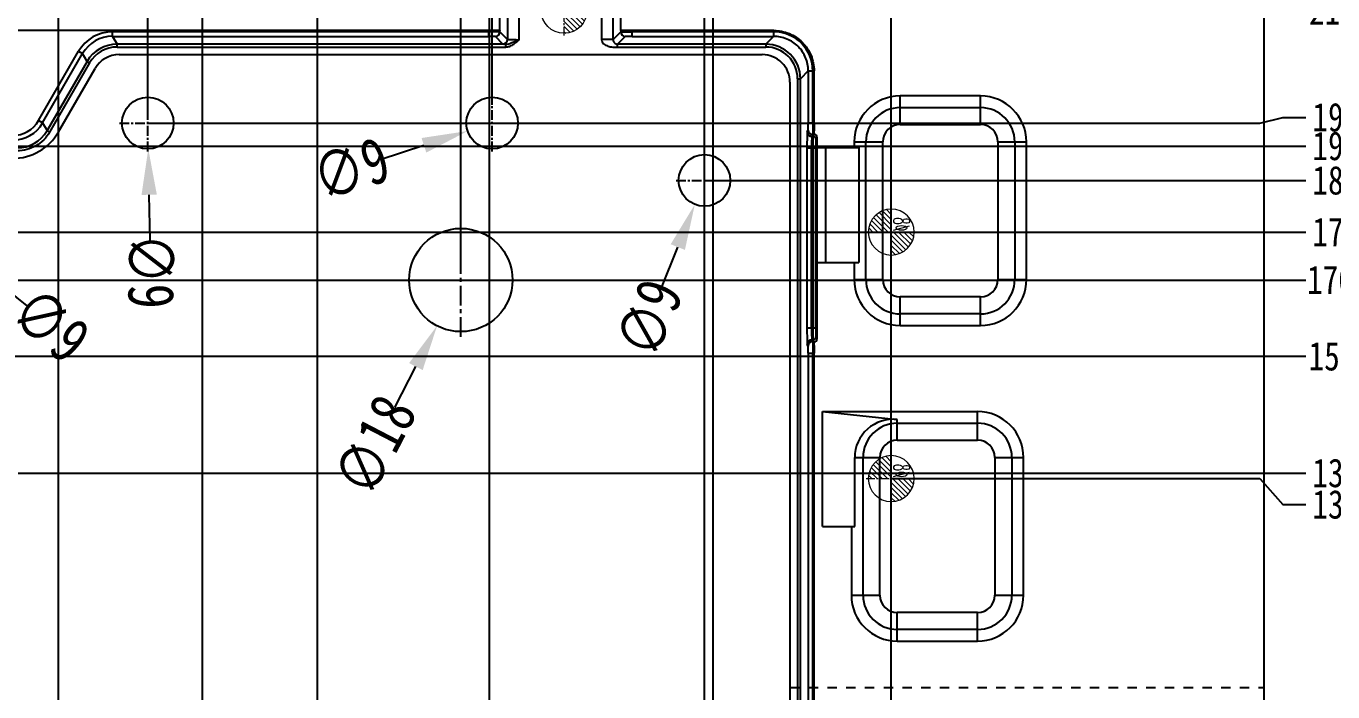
# Model space of a CAD drawing. Header units: millimetres. Extents: x -1265 to 1982, y -12197 to 1934.
# Drawn here: x 110.4 to 338.1, y -3063.8 to -2947.8 of the extents above; entities that cross this region are included whole.
import ezdxf
from ezdxf.enums import TextEntityAlignment as Align

# ---------------------------------------------------------------- set-up
doc = ezdxf.new("R2010")
doc.units = ezdxf.units.MM
doc.header["$LTSCALE"] = 16.335
doc.header["$PDMODE"] = 3
doc.header["$PDSIZE"] = 0.3125
doc.linetypes.add('CENTER', pattern=[0.6, 0.375, -0.075, 0.075, -0.075])
doc.linetypes.add('HIDDEN', pattern=[0.2, 0.1, -0.1])
doc.layers.get('0').update_dxf_attribs({"linetype": 'CONTINUOUS'})
doc.layers.get('Defpoints').update_dxf_attribs({"linetype": 'CONTINUOUS'})
doc.layers.add('DEFAULT_2', color=8, linetype='HIDDEN')
doc.layers.add('DIM', color=3, linetype='CONTINUOUS')
doc.layers.add('epin', color=13, linetype='CONTINUOUS', lineweight=9)
doc.styles.get("Standard").update_dxf_attribs({"font": 'txt', "width": 0.8})
doc.styles.add('TXT05', font='txt.shx', dxfattribs={"width": 0.5, "bigfont": 'gbcbig.shx'})
doc.dimstyles.new('11', dxfattribs={"dimtxt": 8, "dimasz": 8, "dimexe": 0, "dimexo": 0, "dimgap": 0, "dimtad": 0, "dimdsep": 46, "dimtxsty": 'Standard', "dimcen": 0, "dimclrd": 4, "dimclre": 4, "dimclrt": 6, "dimazin": 0, "dimtp": 0.01, "dimtm": 0.01, "dimtfac": 1, "dimtofl": 0, "dimtmove": 0, "dimatfit": 3, "dimfxl": 0, "dimtolj": 1, "dimarcsym": 0})

# ---------------------------------------------------------------- blocks, each defined once
blk = doc.blocks.new('epin_ejp_8')
at = {"layer": 'epin'}
h = blk.add_hatch(dxfattribs=at)
h.set_pattern_fill('_ANSI31', color=123, scale=0.2, angle=90, style=0)
h.set_pattern_definition([(135, (-2636.1445, 786.8366), (-0.4490128, -0.4490128), [])])
h.paths.add_polyline_path([(0, 4, 0.414214), (-4, 0), (0, 0)])
h.paths.add_polyline_path([(4, 0), (0, 0), (0, -4, 0.414214)])
at = {"layer": 'epin', "color": 1, "linetype": 'CENTER', "ltscale": 0.248791}
for p, q in [((0, -4.4), (0, 4.4)), ((-4.4, 0), (4.4, 0))]:
    blk.add_line(p, q, dxfattribs=at)
at = {"layer": 'epin'}
blk.add_circle((0, 0), 4, dxfattribs=at)
at = {"layer": 'epin', "color": 6, "style": 'TXT05', "width": 0.5}
blk.add_text('%%c8', height=2.8, dxfattribs=at).set_placement((1.33, 1.8), align=Align.MIDDLE)
blk = doc.blocks.new('08')
at = {"layer": 'epin'}
blk.add_blockref('epin_ejp_8', (-2844.02, 2261.03), dxfattribs=at)
at = {"layer": 'epin', "xscale": -1, "rotation": 270}
for p in [(-2787.02, 2222.38), (-2787.02, 2179.42)]:
    blk.add_blockref('epin_ejp_8', p, dxfattribs=at)
blk = doc.blocks.new('*D496')
at = {"color": 4, "lineweight": -2}
blk.add_line((110.56, -2996.59), (104.34, -2991.57), dxfattribs=at)
at = {"color": 4}
blk.add_solid([(105.17, -2990.53), (103.5, -2992.61), (98.11, -2986.55)], dxfattribs=at)
at = {"layer": 'Defpoints', "color": 0}
for p in [(91.1, -2980.89), (98.11, -2986.55)]:
    blk.add_point(p, dxfattribs=at)
at = {"color": 6, "insert": (114.71, -2999.94), "char_height": 8, "attachment_point": 5, "rotation": 321.106}
blk.add_mtext('\\A1;∅9', dxfattribs=at)
blk = doc.blocks.new('*D497')
at = {"color": 4, "lineweight": -2}
blk.add_line((131.99, -2985.22), (131.84, -2977.22), dxfattribs=at)
at = {"color": 4}
blk.add_solid([(133.18, -2977.19), (130.51, -2977.24), (131.69, -2969.22)], dxfattribs=at)
at = {"layer": 'Defpoints', "color": 0}
for p in [(131.52, -2960.22), (131.69, -2969.22)]:
    blk.add_point(p, dxfattribs=at)
at = {"color": 6, "insert": (132.1, -2990.55), "char_height": 8, "attachment_point": 5, "rotation": 271.0864}
blk.add_mtext('\\A1;∅9', dxfattribs=at)
blk = doc.blocks.new('*D498')
at = {"color": 4, "lineweight": -2}
blk.add_line((172.11, -2971.07), (179.72, -2968.59), dxfattribs=at)
at = {"color": 4}
blk.add_solid([(179.31, -2967.32), (180.13, -2969.86), (187.33, -2966.11)], dxfattribs=at)
at = {"layer": 'Defpoints', "color": 0}
for p in [(195.88, -2963.33), (187.33, -2966.11)]:
    blk.add_point(p, dxfattribs=at)
at = {"color": 6, "insert": (167.04, -2972.72), "char_height": 8, "attachment_point": 5, "rotation": 18.048}
blk.add_mtext('\\A1;∅9', dxfattribs=at)
blk = doc.blocks.new('*D499')
at = {"color": 4, "lineweight": -2}
blk.add_line((220.99, -2993.75), (223.96, -2986.32), dxfattribs=at)
at = {"color": 4}
blk.add_solid([(222.72, -2985.83), (225.2, -2986.82), (226.93, -2978.9)], dxfattribs=at)
at = {"layer": 'Defpoints', "color": 0}
for p in [(230.28, -2970.54), (226.93, -2978.9)]:
    blk.add_point(p, dxfattribs=at)
at = {"color": 6, "insert": (219.01, -2998.7), "char_height": 8, "attachment_point": 5, "rotation": 68.1824}
blk.add_mtext('\\A1;∅9', dxfattribs=at)
blk = doc.blocks.new('*D500')
at = {"color": 4, "lineweight": -2}
blk.add_line((174.63, -3014.26), (178.32, -3007.16), dxfattribs=at)
at = {"color": 4}
blk.add_solid([(177.14, -3006.55), (179.5, -3007.77), (182.01, -3000.06)], dxfattribs=at)
at = {"layer": 'Defpoints', "color": 0}
for p in [(190.3, -2984.08), (182.01, -3000.06)]:
    blk.add_point(p, dxfattribs=at)
at = {"color": 6, "insert": (171.19, -3020.89), "char_height": 8, "attachment_point": 5, "rotation": 62.5603}
blk.add_mtext('\\A1;∅18', dxfattribs=at)
blk = doc.blocks.new('*D501')
at = {"color": 4, "lineweight": -2}
for p, q in [((-253.85, -2961.54), (-253.85, -2826.93)), ((-245.85, -2826.93), (-0.11, -2826.93)), ((318.15, -2826.93), (15.89, -2826.93)), ((326.15, -2961.54), (326.15, -2826.93))]:
    blk.add_line(p, q, dxfattribs=at)
at = {"color": 4}
for points in [[(-245.85, -2825.6), (-245.85, -2828.26), (-253.85, -2826.93)], [(318.15, -2825.6), (318.15, -2828.26), (326.15, -2826.93)]]:
    blk.add_solid(points, dxfattribs=at)
at = {"layer": 'Defpoints', "color": 0}
for p in [(326.15, -2826.93), (-253.85, -2961.54), (326.15, -2961.54)]:
    blk.add_point(p, dxfattribs=at)
at = {"color": 6, "insert": (7.89, -2826.93), "char_height": 8, "attachment_point": 5}
blk.add_mtext('\\A1;580', dxfattribs=at)
blk = doc.blocks.new('*D502')
at = {"color": 4, "lineweight": -2}
for p, q in [((234.48, -2862.07), (362.03, -2862.07)), ((362.03, -2870.07), (362.03, -3130.16)), ((362.03, -3454.07), (362.03, -3145.1)), ((234.48, -3462.07), (362.03, -3462.07))]:
    blk.add_line(p, q, dxfattribs=at)
at = {"color": 4}
for points in [[(360.7, -2870.07), (363.36, -2870.07), (362.03, -2862.07)], [(360.7, -3454.07), (363.36, -3454.07), (362.03, -3462.07)]]:
    blk.add_solid(points, dxfattribs=at)
at = {"layer": 'Defpoints', "color": 0}
for p in [(234.48, -2862.07), (234.48, -3462.07), (362.03, -3462.07)]:
    blk.add_point(p, dxfattribs=at)
at = {"color": 6, "insert": (362.03, -3137.63), "char_height": 8, "attachment_point": 5, "rotation": 90}
blk.add_mtext('\\A1;600', dxfattribs=at)
blk = doc.blocks.new('*D509')
at = {"layer": 'Defpoints', "color": 0}
for p in [(76.61, -3025.72), (333.37, -3025.72), (36.15, -3162.07)]:
    blk.add_point(p, dxfattribs=at)
at = {"layer": 'DIM', "color": 4, "lineweight": -2}
blk.add_line((76.61, -3025.72), (333.37, -3025.72), dxfattribs=at)
at = {"layer": 'DIM', "color": 6, "insert": (342.7, -3025.72), "char_height": 5, "attachment_point": 5}
blk.add_mtext('\\A1;136.35', dxfattribs=at)
blk = doc.blocks.new('*D510')
at = {"layer": 'Defpoints', "color": 0}
for p in [(65.45, -3005.37), (333.37, -3005.37), (36.15, -3162.07)]:
    blk.add_point(p, dxfattribs=at)
at = {"layer": 'DIM', "color": 4, "lineweight": -2}
blk.add_line((65.45, -3005.37), (333.37, -3005.37), dxfattribs=at)
at = {"layer": 'DIM', "color": 6, "insert": (342.03, -3005.37), "char_height": 5, "attachment_point": 5}
blk.add_mtext('\\A1;156.71', dxfattribs=at)
blk = doc.blocks.new('*D511')
at = {"layer": 'Defpoints', "color": 0}
for p in [(36.15, -2992.07), (333.37, -2992.07), (36.15, -3162.07)]:
    blk.add_point(p, dxfattribs=at)
at = {"layer": 'DIM', "color": 4, "lineweight": -2}
blk.add_line((36.15, -2992.07), (333.37, -2992.07), dxfattribs=at)
at = {"layer": 'DIM', "color": 6, "insert": (337.7, -2992.07), "char_height": 5, "attachment_point": 5}
blk.add_mtext('\\A1;170', dxfattribs=at)
blk = doc.blocks.new('*D512')
at = {"layer": 'Defpoints', "color": 0}
for p in [(260.89, -3026.68), (333.37, -3031.2), (36.15, -3162.07)]:
    blk.add_point(p, dxfattribs=at)
at = {"layer": 'DIM', "color": 4, "lineweight": -2}
for p, q in [((260.89, -3026.68), (325.37, -3026.68)), ((325.37, -3026.68), (329.37, -3031.2)), ((329.37, -3031.2), (333.37, -3031.2))]:
    blk.add_line(p, q, dxfattribs=at)
at = {"layer": 'DIM', "color": 6, "insert": (342.7, -3031.2), "char_height": 5, "attachment_point": 5}
blk.add_mtext('\\A1;135.39', dxfattribs=at)
blk = doc.blocks.new('*D513')
at = {"layer": 'Defpoints', "color": 0}
for p in [(94.61, -2983.72), (333.37, -2983.72), (36.15, -3162.07)]:
    blk.add_point(p, dxfattribs=at)
at = {"layer": 'DIM', "color": 4, "lineweight": -2}
blk.add_line((94.61, -2983.72), (333.37, -2983.72), dxfattribs=at)
at = {"layer": 'DIM', "color": 6, "insert": (342.7, -2983.72), "char_height": 5, "attachment_point": 5}
blk.add_mtext('\\A1;178.35', dxfattribs=at)
blk = doc.blocks.new('*D514')
at = {"layer": 'Defpoints', "color": 0}
for p in [(228.61, -2974.72), (333.37, -2974.72), (36.15, -3162.07)]:
    blk.add_point(p, dxfattribs=at)
at = {"layer": 'DIM', "color": 4, "lineweight": -2}
blk.add_line((228.61, -2974.72), (333.37, -2974.72), dxfattribs=at)
at = {"layer": 'DIM', "color": 6, "insert": (342.7, -2974.72), "char_height": 5, "attachment_point": 5}
blk.add_mtext('\\A1;187.35', dxfattribs=at)
blk = doc.blocks.new('*D515')
at = {"layer": 'Defpoints', "color": 0}
for p in [(49.61, -2968.72), (333.37, -2968.72), (36.15, -3162.07)]:
    blk.add_point(p, dxfattribs=at)
at = {"layer": 'DIM', "color": 4, "lineweight": -2}
blk.add_line((49.61, -2968.72), (333.37, -2968.72), dxfattribs=at)
at = {"layer": 'DIM', "color": 6, "insert": (342.7, -2968.72), "char_height": 5, "attachment_point": 5}
blk.add_mtext('\\A1;193.35', dxfattribs=at)
blk = doc.blocks.new('*D516')
at = {"layer": 'Defpoints', "color": 0}
for p in [(333.37, -2963.72), (131.61, -2964.72), (36.15, -3162.07)]:
    blk.add_point(p, dxfattribs=at)
at = {"layer": 'DIM', "color": 4, "lineweight": -2}
for p, q in [((325.37, -2964.72), (329.37, -2963.72)), ((329.37, -2963.72), (333.37, -2963.72)), ((131.61, -2964.72), (325.37, -2964.72))]:
    blk.add_line(p, q, dxfattribs=at)
at = {"layer": 'DIM', "color": 6, "insert": (342.7, -2963.72), "char_height": 5, "attachment_point": 5}
blk.add_mtext('\\A1;197.35', dxfattribs=at)
blk = doc.blocks.new('*D517')
at = {"layer": 'Defpoints', "color": 0}
for p in [(208.55, -2945.07), (333.37, -2945.07), (36.15, -3162.07)]:
    blk.add_point(p, dxfattribs=at)
at = {"layer": 'DIM', "color": 4, "lineweight": -2}
blk.add_line((208.55, -2945.07), (333.37, -2945.07), dxfattribs=at)
at = {"layer": 'DIM', "color": 6, "insert": (338.03, -2945.07), "char_height": 5, "attachment_point": 5}
blk.add_mtext('\\A1;217', dxfattribs=at)
blk = doc.blocks.new('*D518')
at = {"layer": 'Defpoints', "color": 0}
for p in [(53.55, -2933.07), (333.37, -2933.07), (36.15, -3162.07)]:
    blk.add_point(p, dxfattribs=at)
at = {"layer": 'DIM', "color": 4, "lineweight": -2}
blk.add_line((53.55, -2933.07), (333.37, -2933.07), dxfattribs=at)
at = {"layer": 'DIM', "color": 6, "insert": (338.7, -2933.07), "char_height": 5, "attachment_point": 5}
blk.add_mtext('\\A1;229', dxfattribs=at)
blk = doc.blocks.new('*D519')
at = {"layer": 'Defpoints', "color": 0}
for p in [(47.15, -2912.07), (333.37, -2912.07), (36.15, -3162.07)]:
    blk.add_point(p, dxfattribs=at)
at = {"layer": 'DIM', "color": 4, "lineweight": -2}
blk.add_line((47.15, -2912.07), (333.37, -2912.07), dxfattribs=at)
at = {"layer": 'DIM', "color": 6, "insert": (338.37, -2912.07), "char_height": 5, "attachment_point": 5}
blk.add_mtext('\\A1;250', dxfattribs=at)
blk = doc.blocks.new('*D520')
at = {"layer": 'Defpoints', "color": 0}
for p in [(208.55, -2923.07), (333.37, -2923.07), (36.15, -3162.07)]:
    blk.add_point(p, dxfattribs=at)
at = {"layer": 'DIM', "color": 4, "lineweight": -2}
blk.add_line((208.55, -2923.07), (333.37, -2923.07), dxfattribs=at)
at = {"layer": 'DIM', "color": 6, "insert": (338.7, -2923.07), "char_height": 5, "attachment_point": 5}
blk.add_mtext('\\A1;239', dxfattribs=at)
blk = doc.blocks.new('*D552')
at = {"layer": 'Defpoints', "color": 0}
for p in [(116.06, -2852.66), (116.06, -3089.27), (36.15, -3162.07)]:
    blk.add_point(p, dxfattribs=at)
at = {"layer": 'DIM', "color": 4, "lineweight": -2}
blk.add_line((116.06, -3089.27), (116.06, -2852.66), dxfattribs=at)
at = {"layer": 'DIM', "color": 6, "insert": (116.06, -2846.66), "char_height": 5, "attachment_point": 5, "rotation": 90}
blk.add_mtext('\\A1;79.9', dxfattribs=at)
blk = doc.blocks.new('*D553')
at = {"layer": 'Defpoints', "color": 0}
for p in [(141.15, -2852.66), (141.15, -3138.07), (36.15, -3162.07)]:
    blk.add_point(p, dxfattribs=at)
at = {"layer": 'DIM', "color": 4, "lineweight": -2}
blk.add_line((141.15, -3138.07), (141.15, -2852.66), dxfattribs=at)
at = {"layer": 'DIM', "color": 6, "insert": (141.15, -2848.32), "char_height": 5, "attachment_point": 5, "rotation": 90}
blk.add_mtext('\\A1;105', dxfattribs=at)
blk = doc.blocks.new('*D554')
at = {"layer": 'Defpoints', "color": 0}
for p in [(161.15, -2852.66), (161.15, -3115.07), (36.15, -3162.07)]:
    blk.add_point(p, dxfattribs=at)
at = {"layer": 'DIM', "color": 4, "lineweight": -2}
blk.add_line((161.15, -3115.07), (161.15, -2852.66), dxfattribs=at)
at = {"layer": 'DIM', "color": 6, "insert": (161.15, -2847.99), "char_height": 5, "attachment_point": 5, "rotation": 90}
blk.add_mtext('\\A1;125', dxfattribs=at)
blk = doc.blocks.new('*D555')
at = {"layer": 'Defpoints', "color": 0}
for p in [(191.15, -2852.66), (191.15, -3109.43), (36.15, -3162.07)]:
    blk.add_point(p, dxfattribs=at)
at = {"layer": 'DIM', "color": 4, "lineweight": -2}
blk.add_line((191.15, -3109.43), (191.15, -2852.66), dxfattribs=at)
at = {"layer": 'DIM', "color": 6, "insert": (191.15, -2847.99), "char_height": 5, "attachment_point": 5, "rotation": 90}
blk.add_mtext('\\A1;155', dxfattribs=at)
blk = doc.blocks.new('*D556')
at = {"layer": 'Defpoints', "color": 0}
for p in [(230.15, -2852.66), (230.15, -3138.07), (36.15, -3162.07)]:
    blk.add_point(p, dxfattribs=at)
at = {"layer": 'DIM', "color": 4, "lineweight": -2}
blk.add_line((230.15, -3138.07), (230.15, -2852.66), dxfattribs=at)
at = {"layer": 'DIM', "color": 6, "insert": (230.15, -2847.99), "char_height": 5, "attachment_point": 5, "rotation": 90}
blk.add_mtext('\\A1;194', dxfattribs=at)
blk = doc.blocks.new('*D557')
at = {"layer": 'Defpoints', "color": 0}
for p in [(222.04, -2852.66), (228.61, -3089.27), (36.15, -3162.07)]:
    blk.add_point(p, dxfattribs=at)
at = {"layer": 'DIM', "color": 4, "lineweight": -2}
for p, q in [((222.04, -2856.66), (222.04, -2852.66)), ((228.61, -2860.66), (222.04, -2856.66)), ((228.61, -3089.27), (228.61, -2860.66))]:
    blk.add_line(p, q, dxfattribs=at)
at = {"layer": 'DIM', "color": 6, "insert": (222.04, -2843.32), "char_height": 5, "attachment_point": 5, "rotation": 90}
blk.add_mtext('\\A1;192.45', dxfattribs=at)
blk = doc.blocks.new('*D558')
at = {"layer": 'Defpoints', "color": 0}
for p in [(261.15, -2852.66), (261.15, -3157.67), (36.15, -3162.07)]:
    blk.add_point(p, dxfattribs=at)
at = {"layer": 'DIM', "color": 4, "lineweight": -2}
blk.add_line((261.15, -3157.67), (261.15, -2852.66), dxfattribs=at)
at = {"layer": 'DIM', "color": 6, "insert": (261.15, -2847.32), "char_height": 5, "attachment_point": 5, "rotation": 90}
blk.add_mtext('\\A1;225', dxfattribs=at)
blk = doc.blocks.new('*D559')
at = {"layer": 'Defpoints', "color": 0}
for p in [(186.15, -2852.66), (186.15, -2989.7), (36.15, -3162.07)]:
    blk.add_point(p, dxfattribs=at)
at = {"layer": 'DIM', "color": 4, "lineweight": -2}
blk.add_line((186.15, -2989.7), (186.15, -2852.66), dxfattribs=at)
at = {"layer": 'DIM', "color": 6, "insert": (186.15, -2848.32), "char_height": 5, "attachment_point": 5, "rotation": 90}
blk.add_mtext('\\A1;150', dxfattribs=at)
blk = doc.blocks.new('*D560')
at = {"layer": 'Defpoints', "color": 0}
for p in [(197.62, -2852.66), (191.61, -2961.54), (36.15, -3162.07)]:
    blk.add_point(p, dxfattribs=at)
at = {"layer": 'DIM', "color": 4, "lineweight": -2}
for p, q in [((197.62, -2856.66), (197.62, -2852.66)), ((191.61, -2860.66), (197.62, -2856.66)), ((191.61, -2961.54), (191.61, -2860.66))]:
    blk.add_line(p, q, dxfattribs=at)
at = {"layer": 'DIM', "color": 6, "insert": (197.62, -2843.32), "char_height": 5, "attachment_point": 5, "rotation": 90}
blk.add_mtext('\\A1;155.45', dxfattribs=at)
blk = doc.blocks.new('*D561')
at = {"layer": 'Defpoints', "color": 0}
for p in [(131.61, -2852.66), (131.61, -2963.28), (36.15, -3162.07)]:
    blk.add_point(p, dxfattribs=at)
at = {"layer": 'DIM', "color": 4, "lineweight": -2}
blk.add_line((131.61, -2963.28), (131.61, -2852.66), dxfattribs=at)
at = {"layer": 'DIM', "color": 6, "insert": (131.61, -2844.66), "char_height": 5, "attachment_point": 5, "rotation": 90}
blk.add_mtext('\\A1;95.45', dxfattribs=at)
blk = doc.blocks.new('*D564')
at = {"layer": 'Defpoints', "color": 0}
for p in [(156.15, -2852.66), (156.15, -2928.67), (36.15, -3162.07)]:
    blk.add_point(p, dxfattribs=at)
at = {"layer": 'DIM', "color": 4, "lineweight": -2}
blk.add_line((156.15, -2928.67), (156.15, -2852.66), dxfattribs=at)
at = {"layer": 'DIM', "color": 6, "insert": (156.15, -2848.32), "char_height": 5, "attachment_point": 5, "rotation": 90}
blk.add_mtext('\\A1;120', dxfattribs=at)
blk = doc.blocks.new('*D565')
at = {"layer": 'Defpoints', "color": 0}
for p in [(204.15, -2852.66), (204.15, -2940.67), (36.15, -3162.07)]:
    blk.add_point(p, dxfattribs=at)
at = {"layer": 'DIM', "color": 4, "lineweight": -2}
blk.add_line((204.15, -2940.67), (204.15, -2852.66), dxfattribs=at)
at = {"layer": 'DIM', "color": 6, "insert": (204.15, -2847.99), "char_height": 5, "attachment_point": 5, "rotation": 90}
blk.add_mtext('\\A1;168', dxfattribs=at)
blk = doc.blocks.new('*D566')
at = {"layer": 'Defpoints', "color": 0}
for p in [(286.15, -2852.66), (286.15, -2909.17), (36.15, -3162.07)]:
    blk.add_point(p, dxfattribs=at)
at = {"layer": 'DIM', "color": 4, "lineweight": -2}
blk.add_line((286.15, -2909.17), (286.15, -2852.66), dxfattribs=at)
at = {"layer": 'DIM', "color": 6, "insert": (286.15, -2847.66), "char_height": 5, "attachment_point": 5, "rotation": 90}
blk.add_mtext('\\A1;250', dxfattribs=at)

msp = doc.modelspace()

# ---------------------------------------------------------------- linework, layer by layer
at = {"color": 7, "linetype": 'Continuous'}
for p, q in [((192.934, -2948.585), (192.934, -2938.535)), ((196.295, -2950.186), (196.295, -2938.899)), ((210.678, -2938.899), (210.678, -2950.137)), ((214.039, -2948.585), (214.039, -2938.535)), ((194.285, -2939.886), (194.285, -2950.137)), ((212.687, -2950.137), (212.687, -2939.886)), ((326.154, -3380.072), (326.154, -2944.072)), ((192.934, -2948.585), (-31.935, -2948.585)), ((190.958, -2948.585), (190.958, -2949.604)), ((192.934, -2948.585), (192.968, -2948.637)), ((192.968, -2948.821), (192.968, -2948.637)), ((214.039, -2948.585), (214.004, -2948.637)), ((214.004, -2948.637), (214.004, -2948.821)), ((240.674, -2948.585), (214.039, -2948.585)), ((216.014, -2949.604), (216.014, -2948.585)), ((125.462, -2949.604), (125.462, -2948.8)), ((190.958, -2948.8), (125.462, -2948.8)), ((125.462, -2949.604), (126.249, -2950.967)), ((125.462, -2949.604), (190.959, -2949.604)), ((126.249, -2951.47), (126.249, -2950.967)), ((193.933, -2950.967), (126.249, -2950.967)), ((193.481, -2950.941), (192.164, -2949.624)), ((192.968, -2948.821), (194.285, -2950.137)), ((193.933, -2950.967), (193.933, -2951.47)), ((212.687, -2950.137), (210.678, -2950.137)), ((212.687, -2950.137), (214.004, -2948.821)), ((214.808, -2949.624), (213.465, -2950.967)), ((213.465, -2951.47), (213.465, -2950.967)), ((239.295, -2950.967), (213.465, -2950.967)), ((240.658, -2948.8), (216.014, -2948.8)), ((216.014, -2949.604), (240.658, -2949.604)), ((239.295, -2950.967), (240.658, -2949.604)), ((239.295, -2950.967), (239.295, -2951.47)), ((240.658, -2948.8), (240.658, -2949.604)), ((112.581, -2964.277), (119.544, -2952.216)), ((113.277, -2964.679), (120.24, -2952.618)), ((119.544, -2952.216), (120.24, -2952.618)), ((121.028, -2953.982), (120.24, -2952.618)), ((126.249, -2951.47), (193.933, -2951.47)), ((126.605, -2952.793), (238.678, -2952.793)), ((213.465, -2951.47), (239.295, -2951.47)), ((121.028, -2953.982), (114.064, -2966.043)), ((121.463, -2954.233), (114.499, -2966.294)), ((116.047, -2966.259), (122.43, -2955.203)), ((121.028, -2953.982), (121.463, -2954.233)), ((243.499, -2957.613), (243.499, -3273.216)), ((244.822, -2956.996), (244.822, -3273.833)), ((244.822, -2956.996), (245.324, -2956.996)), ((246.687, -2955.633), (245.324, -2956.996)), ((245.324, -3273.834), (245.324, -2956.996)), ((246.687, -2955.633), (246.687, -2964.734)), ((246.687, -2955.633), (247.491, -2955.633)), ((247.491, -2964.734), (247.491, -2955.633)), ((247.706, -2966.675), (247.706, -2955.618)), ((262.709, -2964.985), (262.709, -2959.999)), ((276.709, -2959.999), (262.709, -2959.999)), ((276.709, -2964.985), (276.709, -2959.999)), ((262.709, -2962.03), (276.709, -2962.03)), ((113.277, -2964.679), (112.581, -2964.277)), ((113.277, -2964.679), (114.064, -2966.043)), ((114.499, -2966.294), (114.064, -2966.043)), ((246.516, -2966.242), (246.667, -2965.939)), ((247.706, -2964.734), (246.687, -2964.734)), ((247.471, -2966.743), (247.319, -2967.046)), ((247.471, -2966.743), (247.673, -2966.743)), ((247.521, -2967.046), (247.673, -2966.743)), ((247.655, -2966.743), (247.706, -2966.675)), ((262.709, -2964.985), (276.709, -2964.985)), ((246.468, -2969.054), (246.468, -3000.475)), ((246.468, -2969.055), (247.998, -2969.055)), ((247.272, -3000.475), (247.272, -2969.055)), ((247.521, -2967.046), (247.319, -2967.046)), ((247.496, -2969.055), (247.496, -3000.475)), ((247.998, -3000.475), (247.998, -2969.055)), ((248.209, -2967.177), (248.023, -2967.548)), ((248.209, -2967.177), (248.209, -3002.352)), ((248.209, -2968.999), (255.497, -2968.999)), ((249.709, -2968.999), (249.709, -2988.999)), ((254.709, -2967.999), (254.709, -2968.999)), ((254.709, -2967.999), (259.695, -2967.999)), ((255.497, -2968.999), (255.497, -2988.999)), ((256.74, -2991.999), (256.74, -2967.999)), ((259.695, -2991.999), (259.695, -2967.999)), ((279.723, -2967.999), (279.723, -2991.999)), ((279.723, -2967.999), (284.709, -2967.999)), ((282.677, -2967.999), (282.677, -2991.999)), ((284.709, -2991.999), (284.709, -2967.999)), ((248.209, -2988.999), (255.497, -2988.999)), ((254.709, -2988.999), (254.709, -2991.999)), ((254.709, -2991.999), (259.695, -2991.999)), ((279.723, -2991.999), (284.709, -2991.999)), ((262.709, -2999.999), (262.709, -2995.013)), ((276.709, -2995.013), (262.709, -2995.013)), ((276.709, -2999.999), (276.709, -2995.013)), ((276.709, -2997.967), (262.709, -2997.967)), ((247.998, -3000.475), (246.468, -3000.475)), ((262.709, -2999.999), (276.709, -2999.999)), ((246.667, -3003.591), (246.516, -3003.287)), ((247.319, -3002.484), (247.521, -3002.484)), ((247.319, -3002.484), (247.471, -3002.787)), ((247.673, -3002.787), (247.471, -3002.787)), ((247.673, -3002.787), (247.521, -3002.484)), ((247.706, -3002.855), (247.655, -3002.787)), ((247.706, -3234.005), (247.706, -3002.855)), ((248.023, -3001.982), (248.209, -3002.352)), ((246.687, -3004.796), (246.687, -3232.064)), ((246.687, -3004.796), (247.706, -3004.796)), ((247.491, -3232.064), (247.491, -3004.796)), ((249.201, -3034.999), (249.201, -3014.999)), ((249.201, -3014.999), (276.201, -3014.999)), ((249.201, -3014.999), (262.201, -3016.374)), ((262.201, -3019.985), (262.201, -3016.374)), ((262.201, -3017.03), (276.201, -3017.03)), ((276.201, -3019.985), (276.201, -3014.999)), ((262.201, -3019.985), (276.201, -3019.985)), ((254.793, -3034.999), (254.793, -3022.999)), ((254.793, -3022.999), (259.187, -3022.999)), ((256.233, -3046.999), (256.233, -3022.999)), ((259.187, -3046.999), (259.187, -3022.999)), ((279.215, -3022.999), (284.201, -3022.999)), ((279.215, -3022.999), (279.215, -3046.999)), ((282.17, -3022.999), (282.17, -3046.999)), ((284.201, -3046.999), (284.201, -3022.999)), ((249.201, -3034.999), (254.793, -3034.999)), ((254.201, -3034.999), (254.201, -3046.999)), ((254.201, -3046.999), (259.187, -3046.999)), ((279.215, -3046.999), (284.201, -3046.999)), ((276.201, -3050.013), (262.201, -3050.013)), ((262.201, -3054.999), (262.201, -3050.013)), ((276.201, -3054.999), (276.201, -3050.013)), ((276.201, -3052.967), (262.201, -3052.967)), ((262.201, -3054.999), (276.201, -3054.999))]:
    msp.add_line(p, q, dxfattribs=at)
at = {"color": 1, "linetype": 'CENTER', "ltscale": 0.27989}
for p, q in [((131.606, -2969.67), (131.606, -2959.77)), ((191.606, -2969.67), (191.606, -2959.77)), ((126.656, -2964.72), (136.556, -2964.72)), ((186.656, -2964.72), (196.556, -2964.72)), ((228.606, -2979.67), (228.606, -2969.77)), ((223.656, -2974.72), (233.556, -2974.72))]:
    msp.add_line(p, q, dxfattribs=at)
at = {"color": 1, "linetype": 'CENTER', "ltscale": 0.55978}
for p, q in [((186.154, -3001.972), (186.154, -2982.172)), ((176.254, -2992.072), (196.054, -2992.072))]:
    msp.add_line(p, q, dxfattribs=at)
at = {"color": 7, "linetype": 'Continuous'}
for centre, radius in [((131.606, -2964.72), 4.5), ((191.606, -2964.72), 4.5), ((228.606, -2974.72), 4.5), ((186.154, -2992.072), 9)]:
    msp.add_circle(centre, radius, dxfattribs=at)
for centre, radius, start, end in [((125.462, -2955.633), 6.833, 89.99914, 150.00086), ((125.462, -2955.632), 6.029, 89.99767, 150.00233), ((126.249, -2956.996), 6.029, 90.00019, 149.99981), ((192.164, -2948.82), 0.804, 270.02106, 359.97894), ((193.481, -2950.137), 0.804, 270.02106, 359.97894), ((214.808, -2948.82), 0.804, 180.02106, 269.97893), ((239.295, -2956.996), 6.029, 0.00197, 89.99803), ((240.658, -2955.633), 6.833, 359.99933, 90.00067), ((126.249, -2956.996), 5.527, 89.99905, 150.00095), ((126.605, -2957.614), 4.821, 90.00122, 149.99879), ((238.678, -2957.613), 4.821, 359.99749, 90.00252), ((239.295, -2956.996), 5.526, 359.99488, 90.00512), ((262.709, -2967.999), 8, 90, 180), ((276.709, -2967.999), 8, 0, 90), ((262.709, -2967.999), 5.969, 90, 180), ((276.709, -2967.999), 5.969, 0, 90), ((108.056, -2961.665), 5.225, 269.9991, 330.0009), ((108.056, -2961.665), 6.029, 270.03713, 329.96245), ((108.039, -2961.636), 9.247, 269.99989, 330.00011), ((108.843, -2963.028), 6.029, 269.99825, 330.00175), ((247.32, -2966.242), 0.804, 180.05521, 269.97098), ((247.471, -2965.938), 0.804, 180.05521, 269.97098), ((262.709, -2967.999), 3.014, 90, 180), ((276.709, -2967.999), 3.014, 0, 90), ((395.228, -2969.032), 148.76, 179.6025, 180.00853), ((334.441, -2968.547), 87.971, 179.05729, 179.64376), ((323.244, -2969.044), 75.972, 179.44053, 180.00775), ((247.521, -2967.548), 0.503, 0.03525, 90.00009), ((262.709, -2991.999), 8, 180, 270), ((262.709, -2991.999), 5.969, 180, 270), ((262.709, -2991.999), 3.014, 180, 270), ((276.709, -2991.999), 8, 270, 0), ((276.709, -2991.999), 5.969, 270, 0), ((276.709, -2991.999), 3.014, 270, 0), ((325.121, -3000.476), 77.849, 179.99909, 180.55265), ((247.32, -3003.288), 0.804, 90.02902, 179.94479), ((247.471, -3003.591), 0.804, 90.02902, 179.94479), ((247.521, -3001.981), 0.503, 269.99993, 359.96473), ((262.201, -3022.999), 5.969, 90, 180), ((276.201, -3022.999), 8, 0, 90), ((276.201, -3022.999), 5.969, 0, 90), ((262.201, -3022.999), 3.014, 90, 180), ((276.201, -3022.999), 3.014, 0, 90), ((262.201, -3046.999), 8, 180, 270), ((262.201, -3046.999), 5.969, 180, 270), ((262.201, -3046.999), 3.014, 180, 270), ((276.201, -3046.999), 8, 270, 0), ((276.201, -3046.999), 5.969, 270, 0), ((276.201, -3046.999), 3.014, 270, 0)]:
    msp.add_arc(centre, radius, start, end, dxfattribs=at)
for centre, major_axis, ratio, start_param, end_param in [((247.706, -2967.178), (0.225, 0.45), 0.9992388, -1.106966, 0.463678), ((247.706, -3002.352), (-0.225, 0.45), 0.9992388, -3.6052707, -2.0346267), ((261.492, -3022.999), (6.7, 0), 0.9943878, 1.4648018, 3.1415927)]:
    msp.add_ellipse(centre, major_axis=major_axis, ratio=ratio, start_param=start_param, end_param=end_param, dxfattribs=at)
for points, knots in [([(190.959, -2948.585), (191.212, -2948.585), (191.581, -2948.587), (192.051, -2948.593), (192.35, -2948.599), (192.597, -2948.607), (192.766, -2948.614), (192.867, -2948.621), (192.918, -2948.625), (192.948, -2948.631), (192.966, -2948.633), (192.968, -2948.637)], [0, 0, 0, 0, 0.3784075, 0.5498064, 0.7003953, 0.8246808, 0.9181747, 0.9521207, 0.9771485, 0.9931047, 1, 1, 1, 1]), ([(214.004, -2948.637), (214.007, -2948.633), (214.024, -2948.631), (214.054, -2948.625), (214.105, -2948.621), (214.207, -2948.614), (214.376, -2948.607), (214.622, -2948.599), (214.922, -2948.593), (215.391, -2948.587), (215.76, -2948.585), (216.014, -2948.585)], [0, 0, 0, 0, 0.0068953, 0.0228515, 0.0478792, 0.0818252, 0.1753191, 0.2996046, 0.4501935, 0.6215924, 1, 1, 1, 1]), ([(240.674, -2948.585), (241.588, -2948.592), (243.439, -2948.946), (245.773, -2950.518), (247.345, -2952.852), (247.699, -2954.703), (247.706, -2955.618)], [0, 0, 0, 0, 0.2500136, 0.5, 0.7499864, 1, 1, 1, 1]), ([(192.968, -2948.821), (192.955, -2948.813), (192.897, -2948.822), (192.784, -2948.808), (192.596, -2948.81), (192.35, -2948.805), (192.05, -2948.803), (191.581, -2948.8), (191.212, -2948.8), (190.958, -2948.8)], [0, 0, 0, 0, 0.022294, 0.0811751, 0.1746985, 0.2990765, 0.4498053, 0.6213441, 1, 1, 1, 1]), ([(192.164, -2949.624), (192.158, -2949.618), (192.119, -2949.624), (192.054, -2949.613), (191.94, -2949.614), (191.793, -2949.609), (191.614, -2949.607), (191.332, -2949.604), (191.111, -2949.604), (190.959, -2949.604)], [0, 0, 0, 0, 0.0229531, 0.0824086, 0.1754907, 0.299224, 0.4499826, 0.6215821, 1, 1, 1, 1]), ([(193.933, -2950.967), (193.87, -2950.965), (193.761, -2950.961), (193.619, -2950.959), (193.536, -2950.946), (193.489, -2950.949), (193.481, -2950.941)], [0, 0, 0, 0, 0.4186991, 0.7285103, 0.9232386, 1, 1, 1, 1]), ([(193.933, -2950.967), (194.316, -2950.969), (195.128, -2950.695), (195.882, -2950.363), (196.295, -2950.186)], [0, 0, 0, 0, 0.4600703, 1, 1, 1, 1]), ([(193.933, -2951.47), (194.162, -2951.46), (194.622, -2951.384), (195.243, -2951.07), (195.792, -2950.656), (196.133, -2950.347), (196.295, -2950.186)], [0, 0, 0, 0, 0.2502367, 0.4998032, 0.7503083, 1, 1, 1, 1]), ([(194.285, -2950.137), (194.288, -2950.141), (194.306, -2950.143), (194.336, -2950.148), (194.388, -2950.152), (194.489, -2950.159), (194.658, -2950.165), (194.904, -2950.172), (195.203, -2950.178), (195.673, -2950.184), (196.041, -2950.186), (196.295, -2950.186)], [0, 0, 0, 0, 0.0069957, 0.023282, 0.0486627, 0.0827978, 0.175876, 0.2995679, 0.450258, 0.6217715, 1, 1, 1, 1]), ([(210.678, -2950.137), (210.678, -2950.279), (210.75, -2950.566), (211.028, -2950.901), (211.382, -2951.144), (211.902, -2951.378), (212.469, -2951.491), (213.039, -2951.491), (213.323, -2951.47), (213.465, -2951.47)], [0, 0, 0, 0, 0.1243902, 0.2492149, 0.3743538, 0.4995698, 0.7494634, 0.8747478, 1, 1, 1, 1]), ([(212.687, -2950.137), (212.687, -2950.3), (212.757, -2950.575), (213.05, -2950.885), (213.313, -2950.967), (213.465, -2950.967)], [0, 0, 0, 0, 0.3895199, 0.634714, 1, 1, 1, 1]), ([(214.004, -2948.821), (214.017, -2948.813), (214.076, -2948.822), (214.189, -2948.808), (214.376, -2948.81), (214.622, -2948.805), (214.922, -2948.803), (215.392, -2948.8), (215.76, -2948.8), (216.014, -2948.8)], [0, 0, 0, 0, 0.022294, 0.0811751, 0.1746985, 0.2990765, 0.4498053, 0.621344, 1, 1, 1, 1]), ([(216.014, -2949.604), (215.862, -2949.604), (215.64, -2949.604), (215.359, -2949.607), (215.179, -2949.609), (215.032, -2949.614), (214.919, -2949.613), (214.853, -2949.624), (214.815, -2949.618), (214.808, -2949.624)], [0, 0, 0, 0, 0.3784177, 0.5500173, 0.7007761, 0.8245094, 0.9175915, 0.9770469, 1, 1, 1, 1]), ([(246.687, -2955.633), (246.687, -2954.848), (246.362, -2953.268), (245.036, -2951.255), (243.023, -2949.929), (241.443, -2949.604), (240.658, -2949.604)], [0, 0, 0, 0, 0.2501772, 0.5, 0.7498229, 1, 1, 1, 1]), ([(114.499, -2966.294), (114.213, -2966.785), (113.515, -2967.701), (112.146, -2968.749), (110.554, -2969.411), (109.411, -2969.557), (108.843, -2969.56)], [0, 0, 0, 0, 0.2499999, 0.5, 0.7500001, 1, 1, 1, 1]), ([(246.516, -2966.242), (246.505, -2966.264), (246.509, -2966.348), (246.492, -2966.514), (246.489, -2966.778), (246.484, -2966.983), (246.482, -2967.1)], [0, 0, 0, 0, 0.0828247, 0.2822896, 0.5920801, 1, 1, 1, 1]), ([(246.667, -2965.939), (246.672, -2965.93), (246.67, -2965.893), (246.677, -2965.822), (246.678, -2965.709), (246.684, -2965.493), (246.686, -2965.164), (246.687, -2964.884), (246.687, -2964.734)], [0, 0, 0, 0, 0.0257697, 0.0871501, 0.181257, 0.3051288, 0.625427, 1, 1, 1, 1]), ([(247.491, -2964.734), (247.491, -2964.985), (247.49, -2965.45), (247.488, -2965.999), (247.482, -2966.36), (247.481, -2966.548), (247.473, -2966.668), (247.476, -2966.727), (247.471, -2966.743)], [0, 0, 0, 0, 0.3747911, 0.6950007, 0.8194821, 0.9140099, 0.9748507, 1, 1, 1, 1]), ([(247.706, -2964.734), (247.706, -2964.985), (247.705, -2965.35), (247.698, -2965.816), (247.693, -2966.114), (247.684, -2966.36), (247.68, -2966.55), (247.664, -2966.666), (247.666, -2966.729), (247.655, -2966.743)], [0, 0, 0, 0, 0.3747294, 0.544842, 0.6947672, 0.819152, 0.913614, 0.9744898, 1, 1, 1, 1]), ([(247.319, -2967.046), (247.313, -2967.055), (247.312, -2967.092), (247.303, -2967.162), (247.299, -2967.274), (247.289, -2967.491), (247.281, -2967.839), (247.277, -2968.136), (247.276, -2968.303)], [0, 0, 0, 0, 0.0257082, 0.0838506, 0.1726743, 0.2902221, 0.6034006, 1, 1, 1, 1]), ([(247.521, -2967.046), (247.515, -2967.062), (247.518, -2967.121), (247.508, -2967.24), (247.507, -2967.429), (247.502, -2967.675), (247.5, -2967.973), (247.496, -2968.439), (247.496, -2968.804), (247.496, -2969.055)], [0, 0, 0, 0, 0.0251886, 0.086042, 0.1805699, 0.3050446, 0.4550621, 0.6252337, 1, 1, 1, 1]), ([(248.023, -2967.548), (248.018, -2967.559), (248.02, -2967.605), (248.011, -2967.694), (248.009, -2967.835), (248.005, -2968.02), (248.002, -2968.244), (247.999, -2968.593), (247.998, -2968.866), (247.998, -2969.055)], [0, 0, 0, 0, 0.0252786, 0.0861569, 0.1806807, 0.305133, 0.4551072, 0.6252486, 1, 1, 1, 1]), ([(246.468, -3000.475), (246.468, -3000.654), (246.469, -3001.305), (246.474, -3001.957), (246.482, -3002.43)], [0, 0, 0, 0, 0.274128, 1, 1, 1, 1]), ([(247.496, -3000.475), (247.496, -3000.726), (247.496, -3001.091), (247.5, -3001.557), (247.502, -3001.854), (247.507, -3002.101), (247.508, -3002.289), (247.518, -3002.409), (247.515, -3002.468), (247.521, -3002.484)], [0, 0, 0, 0, 0.3747661, 0.5449376, 0.6949552, 0.81943, 0.913958, 0.9748114, 1, 1, 1, 1]), ([(247.998, -3000.475), (247.998, -3000.664), (247.999, -3000.937), (248.002, -3001.286), (248.005, -3001.51), (248.009, -3001.695), (248.011, -3001.836), (248.02, -3001.925), (248.018, -3001.97), (248.023, -3001.982)], [0, 0, 0, 0, 0.3747513, 0.5448928, 0.6948669, 0.8193193, 0.9138431, 0.9747214, 1, 1, 1, 1]), ([(246.482, -3002.43), (246.483, -3002.491), (246.487, -3002.697), (246.492, -3002.902), (246.497, -3003.046)], [0, 0, 0, 0, 0.300074, 1, 1, 1, 1]), ([(246.497, -3003.046), (246.5, -3003.103), (246.509, -3003.181), (246.505, -3003.266), (246.516, -3003.287)], [0, 0, 0, 0, 0.7066061, 1, 1, 1, 1]), ([(247.276, -3001.227), (247.277, -3001.341), (247.282, -3001.702), (247.288, -3002.063), (247.301, -3002.31)], [0, 0, 0, 0, 0.3162658, 1, 1, 1, 1]), ([(247.301, -3002.31), (247.303, -3002.351), (247.312, -3002.406), (247.309, -3002.47), (247.319, -3002.484)], [0, 0, 0, 0, 0.7028683, 1, 1, 1, 1]), ([(247.471, -3002.787), (247.476, -3002.803), (247.473, -3002.862), (247.481, -3002.982), (247.482, -3003.17), (247.488, -3003.531), (247.49, -3004.08), (247.491, -3004.545), (247.491, -3004.796)], [0, 0, 0, 0, 0.0251493, 0.0859901, 0.1805179, 0.3049993, 0.6252089, 1, 1, 1, 1]), ([(247.655, -3002.787), (247.666, -3002.8), (247.664, -3002.864), (247.68, -3002.98), (247.684, -3003.17), (247.693, -3003.416), (247.698, -3003.714), (247.705, -3004.179), (247.706, -3004.545), (247.706, -3004.796)], [0, 0, 0, 0, 0.0255102, 0.0863859, 0.1808479, 0.3052327, 0.4551579, 0.6252705, 1, 1, 1, 1]), ([(246.687, -3004.796), (246.687, -3004.645), (246.686, -3004.366), (246.684, -3004.037), (246.678, -3003.821), (246.677, -3003.708), (246.67, -3003.637), (246.672, -3003.6), (246.667, -3003.591)], [0, 0, 0, 0, 0.374573, 0.6948713, 0.8187431, 0.91285, 0.9742303, 1, 1, 1, 1])]:
    msp.add_open_spline(points, degree=3, knots=knots, dxfattribs=at)
at = {"layer": 'DEFAULT_2', "color": 8, "linetype": 'HIDDEN'}
for p, q in [((248.209, -2968.999), (248.191, -2968.999)), ((248.209, -2988.999), (248.191, -2988.999)), ((243.499, -3063.072), (326.154, -3063.072))]:
    msp.add_line(p, q, dxfattribs=at)

# ---------------------------------------------------------------- block references
msp.add_blockref('08', (3048.174, -5206.101))

# ---------------------------------------------------------------- dimensions: what is measured, and where the dimension line sits
dim = msp.add_linear_dim(base=(326.154, -2826.931), p1=(-253.846, -2961.541), p2=(326.154, -2961.541), dimstyle='11', override={"dimfxl": 1.25, "dimarcsym": 1})
dim.commit()
dim.dimension.update_dxf_attribs({"geometry": '*D501', "text_midpoint": (7.895, -2826.931), "dimtype": 160})
dim = msp.add_linear_dim(base=(362.031, -3462.072), p1=(234.475, -2862.072), p2=(234.475, -3462.072), angle=90, dimstyle='11', override={"dimfxl": 1.25, "dimarcsym": 1})
dim.commit()
dim.dimension.update_dxf_attribs({"geometry": '*D502', "text_midpoint": (362.031, -3137.63), "dimtype": 160})
for p1, p2, picture, middle in [((131.521, -2960.221), (131.692, -2969.219), '*D497', (132.096, -2990.549)), ((195.885, -2963.326), (187.328, -2966.114), '*D498', (167.044, -2972.723)), ((230.279, -2970.542), (226.934, -2978.898), '*D499', (219.005, -2998.703)), ((91.104, -2980.894), (98.109, -2986.545), '*D496', (114.713, -2999.94)), ((190.301, -2984.085), (182.006, -3000.06), '*D500', (171.193, -3020.886))]:
    dim = msp.add_diameter_dim_2p(p1=p1, p2=p2, dimstyle='11', override={"dimfxl": 1.25, "dimarcsym": 1})
    dim.commit()
    dim.dimension.update_dxf_attribs({"geometry": picture, "text_midpoint": middle})
at = {"layer": 'DIM'}
for feature_location, offset, dtype, origin, picture, middle in [((228.606, -3089.27), (-6.563, 236.613), 1, (36.154, -3162.072), '*D557', (222.043, -2843.323)), ((191.606, -2961.539), (6.011, 108.883), 1, (36.154, -3162.072), '*D560', (197.618, -2843.323)), ((131.606, -2963.276), (0, 110.619), 1, (36.154, -3162.072), '*D561', (131.606, -2844.657)), ((116.056, -3089.27), (0, 236.613), 1, (36.154, -3162.072), '*D552', (116.056, -2846.657)), ((261.154, -3157.672), (0, 305.016), 1, (36.154, -3162.072), '*D558', (261.154, -2847.323)), ((286.154, -2909.17), (0, 56.513), 1, (36.154, -3162.072), '*D566', (286.154, -2847.657)), ((161.154, -3115.072), (0, 262.416), 1, (36.154, -3162.072), '*D554', (161.154, -2847.99)), ((191.154, -3109.428), (0, 256.772), 1, (36.154, -3162.072), '*D555', (191.154, -2847.99)), ((230.154, -3138.072), (0, 285.416), 1, (36.154, -3162.072), '*D556', (230.154, -2847.99)), ((204.154, -2940.672), (0, 88.016), 1, (36.154, -3162.072), '*D565', (204.154, -2847.99)), ((141.154, -3138.072), (0, 285.416), 1, (36.154, -3162.072), '*D553', (141.154, -2848.323)), ((186.154, -2989.704), (0, 137.047), 1, (36.154, -3162.072), '*D559', (186.154, -2848.323)), ((156.154, -2928.672), (0, 76.016), 1, (36.154, -3162.072), '*D564', (156.154, -2848.323)), ((47.154, -2912.072), (286.212, 0), 0, (36.154, -3162.072), '*D519', (338.366, -2912.072)), ((208.554, -2923.072), (124.812, 0), 0, (36.154, -3162.072), '*D520', (338.699, -2923.072)), ((53.554, -2933.072), (279.812, 0), 0, (36.154, -3162.072), '*D518', (338.699, -2933.072)), ((208.554, -2945.072), (124.812, 0), 0, (36.154, -3162.072), '*D517', (338.033, -2945.072)), ((131.606, -2964.72), (201.76, 1), 0, (36.154, -3162.072), '*D516', (342.699, -2963.72)), ((49.606, -2968.72), (283.76, 0), 0, (36.154, -3162.072), '*D515', (342.699, -2968.72)), ((228.606, -2974.72), (104.76, 0), 0, (36.154, -3162.072), '*D514', (342.699, -2974.72)), ((94.606, -2983.72), (238.76, 0), 0, (36.154, -3162.072), '*D513', (342.699, -2983.72)), ((36.154, -2992.072), (297.212, 0), 0, (36.154, -3162.072), '*D511', (337.699, -2992.072)), ((65.449451972, -3005.36741132), (267.916426888, 0), 0, (36.153701972, -3162.07241132), '*D510', (342.032545527, -3005.36741132)), ((76.606, -3025.72), (256.76, 0), 0, (36.154, -3162.072), '*D509', (342.699, -3025.72)), ((260.892, -3026.679), (72.474, -4.518), 0, (36.154, -3162.072), '*D512', (342.699, -3031.197))]:
    dim = msp.add_ordinate_dim(feature_location=feature_location, offset=offset, dtype=dtype, origin=origin, dimstyle='11', override={"dimtxt": 5, "dimasz": 2, "dimfxl": 1.25, "dimarcsym": 1}, dxfattribs=at)
    dim.commit()
    dim.dimension.update_dxf_attribs({"geometry": picture, "text_midpoint": middle})

doc.saveas('drawing.dxf')
